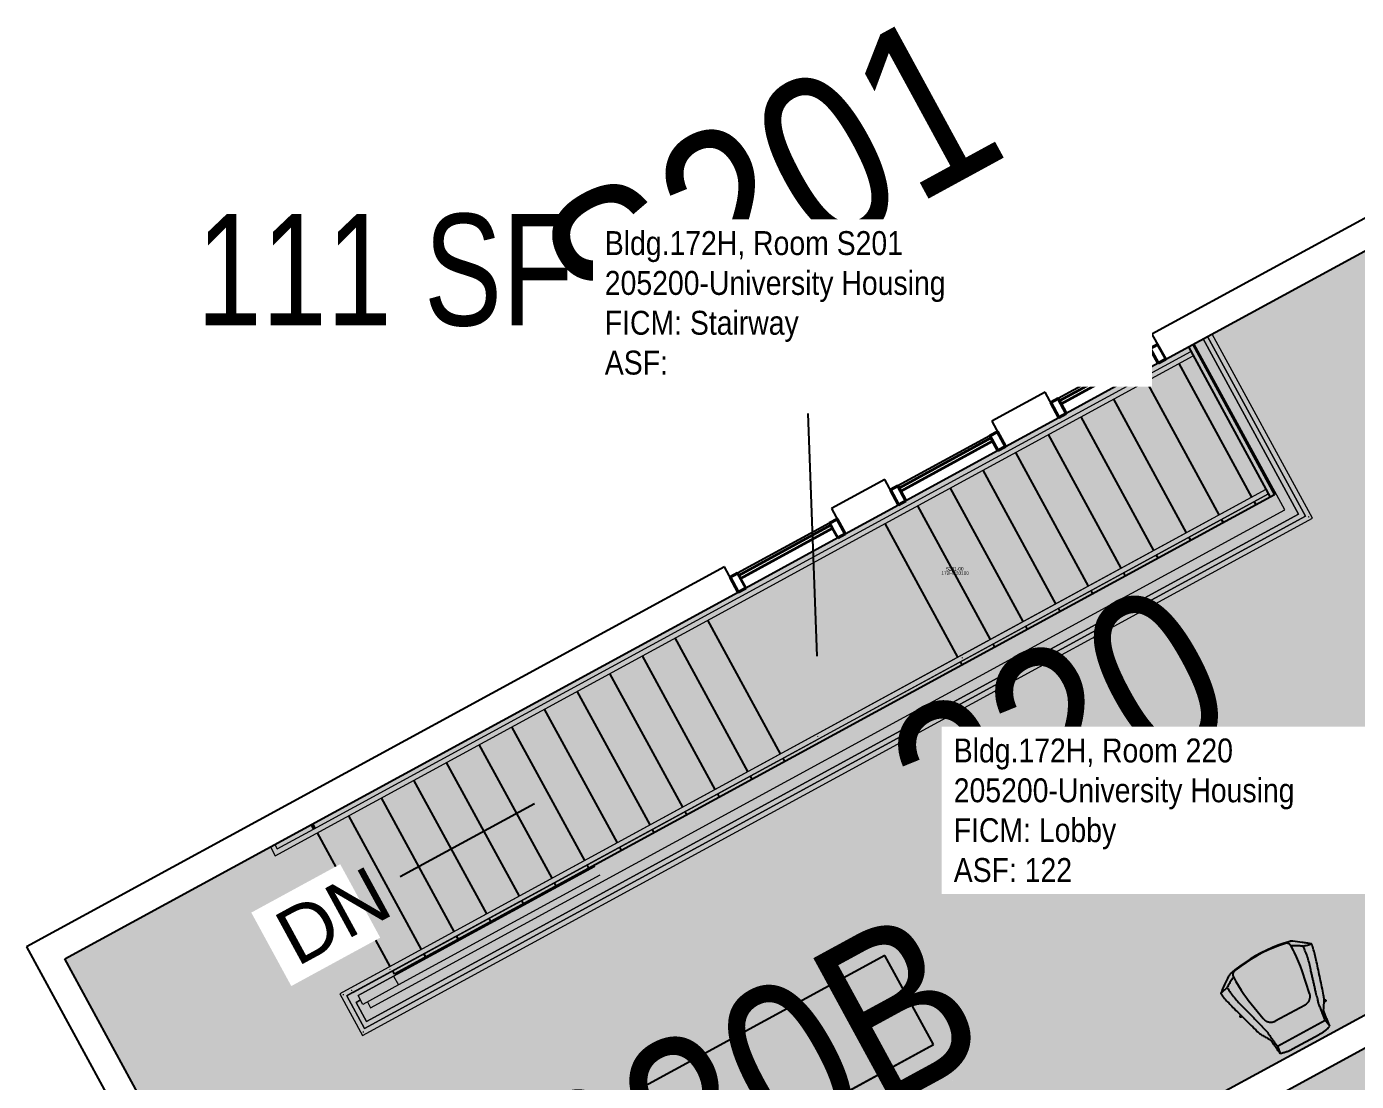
# Model space of a CAD drawing. Header units: inches. Extents: x 69230737 to 69232197, y 27661778 to 27663538.
# Drawn here: x 69230898.8 to 69231292.3, y 27663225.6 to 27663537.6 of the extents above; entities that cross this region are included whole.
import ezdxf
from ezdxf import colors
from ezdxf.entities.mleader import LeaderData, LeaderLine
from ezdxf.enums import TextEntityAlignment as Align
from ezdxf.math import Vec2, Vec3

# ---------------------------------------------------------------- set-up
doc = ezdxf.new("R2010")
doc.units = ezdxf.units.IN
doc.header["$LTSCALE"] = 100
doc.header["$MEASUREMENT"] = 0
for name, color, linetype in [('A-FLOR', 3, 'CONTINUOUS'), ('A-GLAZ', 1, 'CONTINUOUS'), ('A-IDEN-RNUM', 7, 'CONTINUOUS'), ('A-IDEN-SNUM', 4, 'CONTINUOUS'), ('A-IDEN-TEXT', 4, 'CONTINUOUS'), ('A-IDEN-VNUM', 4, 'CONTINUOUS'), ('A-WALL', 5, 'CONTINUOUS'), ('AREA-TEXT', 3, 'CONTINUOUS'), ('I-FURN', 2, 'CONTINUOUS'), ('Rooms-Category-Color', 7, 'CONTINUOUS'), ('Rooms-College-Color', 7, 'CONTINUOUS'), ('Rooms-Department-Color', 7, 'CONTINUOUS'), ('Rooms-Division-Color', 7, 'CONTINUOUS'), ('Rooms-Information', 7, 'CONTINUOUS')]:
    doc.layers.add(name, color=color, linetype=linetype)
doc.styles.add('Arial', font='arial.ttf')
doc.styles.add('CP_AREA', font='arial.ttf', dxfattribs={"height": 15})
doc.styles.add('CP_ROOMSNUMBER', font='arial.ttf', dxfattribs={"height": 1})
doc.styles.add('CP_ROOMVNUMBER', font='arial.ttf', dxfattribs={"width": 0.85, "height": 0.075})
doc.styles.get("Standard").update_dxf_attribs({"font": 'arial.ttf'})

# ---------------------------------------------------------------- blocks, each defined once
blk = doc.blocks.new('Furnitre-HighTower_Happy_5StarSwivel - Lounge-1450194-Dependent - LEVEL 2A')
at = {"layer": 'I-FURN'}
for p, q in [((-8.38, 14.4), (-8.06, 12.16)), ((-8.06, 12.16), (-8.11, 11.84)), ((8.06, 12.16), (-8.06, 12.16)), ((4.49, 15.01), (-4.49, 15.01)), ((8.06, 12.16), (8.38, 14.4)), ((8.11, 11.84), (8.06, 12.16)), ((5.03, 5.31), (-5.03, 5.31)), ((-7.82, 2.99), (-9.07, -3.95)), ((9.07, -3.95), (7.82, 2.99)), ((-9.66, -10.49), (-9.66, -12.07)), ((9.66, -12.07), (9.66, -10.49)), ((-9.66, -12.07), (-9.66, -12.12)), ((9.66, -12.12), (9.66, -12.07))]:
    blk.add_line(p, q, dxfattribs=at)
at = {"layer": 'I-FURN', "flags": 128}
for points in [[(-5.03, 5.31), (-5.15, 5.31), (-5.26, 5.31), (-5.37, 5.29), (-5.48, 5.28), (-5.59, 5.26), (-5.7, 5.23), (-5.81, 5.2), (-5.92, 5.17), (-6.03, 5.13), (-6.13, 5.09), (-6.24, 5.05), (-6.34, 5), (-6.44, 4.94), (-6.53, 4.88), (-6.63, 4.82), (-6.72, 4.76), (-6.81, 4.69), (-6.9, 4.61), (-6.98, 4.54), (-7.06, 4.46), (-7.14, 4.38), (-7.21, 4.29), (-7.28, 4.2), (-7.35, 4.11), (-7.41, 4.02), (-7.47, 3.92), (-7.53, 3.82), (-7.58, 3.72), (-7.62, 3.62), (-7.67, 3.51), (-7.71, 3.41), (-7.74, 3.3), (-7.77, 3.19), (-7.8, 3.08), (-7.82, 2.99)], [(7.82, 2.99), (7.79, 3.1), (7.77, 3.21), (7.73, 3.32), (7.7, 3.43), (7.66, 3.53), (7.62, 3.64), (7.57, 3.74), (7.52, 3.84), (7.46, 3.94), (7.4, 4.03), (7.34, 4.13), (7.27, 4.22), (7.2, 4.31), (7.12, 4.39), (7.05, 4.47), (6.96, 4.55), (6.88, 4.63), (6.79, 4.7), (6.7, 4.77), (6.61, 4.83), (6.52, 4.89), (6.42, 4.95), (6.32, 5.01), (6.22, 5.05), (6.11, 5.1), (6.01, 5.14), (5.9, 5.18), (5.79, 5.21), (5.68, 5.24), (5.57, 5.26), (5.46, 5.28), (5.35, 5.3), (5.24, 5.31), (5.12, 5.31), (5.03, 5.31)], [(-9.07, -3.95), (-9.3, -5.4), (-9.48, -6.87), (-9.59, -8.33), (-9.65, -9.8), (-9.66, -10.49)], [(9.66, -10.49), (9.63, -9.02), (9.54, -7.55), (9.39, -6.09), (9.19, -4.63), (9.07, -3.95)], [(-10.1, -13.28), (-8.29, -13.64), (-6.46, -13.94), (-4.63, -14.16), (-2.78, -14.31), (-0.93, -14.38), (0.92, -14.38), (2.77, -14.31), (4.61, -14.16), (6.45, -13.94), (8.28, -13.65), (10.09, -13.28), (10.1, -13.28)], [(-9.66, -12.12), (-9.66, -12.17), (-9.65, -12.23), (-9.65, -12.28), (-9.64, -12.33), (-9.63, -12.39), (-9.62, -12.44), (-9.61, -12.49), (-9.59, -12.54), (-9.57, -12.59), (-9.55, -12.64), (-9.53, -12.69), (-9.51, -12.73), (-9.48, -12.78), (-9.45, -12.83), (-9.43, -12.87), (-9.39, -12.91), (-9.36, -12.96), (-9.33, -13), (-9.29, -13.04), (-9.25, -13.07), (-9.22, -13.11), (-9.18, -13.14), (-9.13, -13.18), (-9.09, -13.21), (-9.05, -13.24), (-9, -13.27), (-8.96, -13.29), (-8.91, -13.32), (-8.86, -13.34), (-8.81, -13.36), (-8.76, -13.38), (-8.71, -13.39), (-8.66, -13.41), (-8.61, -13.42), (-8.57, -13.43)], [(-8.57, -13.43), (-6.74, -13.73), (-4.9, -13.96), (-3.05, -14.12), (-1.2, -14.21), (0.66, -14.22), (2.51, -14.16), (4.36, -14.02), (6.21, -13.81), (8.04, -13.52), (8.57, -13.43)], [(8.57, -13.43), (8.63, -13.41), (8.68, -13.4), (8.73, -13.39), (8.78, -13.37), (8.83, -13.35), (8.88, -13.33), (8.93, -13.31), (8.97, -13.28), (9.02, -13.26), (9.06, -13.23), (9.11, -13.2), (9.15, -13.17), (9.19, -13.13), (9.23, -13.1), (9.27, -13.06), (9.31, -13.02), (9.34, -12.98), (9.37, -12.94), (9.41, -12.9), (9.44, -12.85), (9.46, -12.81), (9.49, -12.76), (9.52, -12.72), (9.54, -12.67), (9.56, -12.62), (9.58, -12.57), (9.6, -12.52), (9.61, -12.47), (9.62, -12.42), (9.63, -12.37), (9.64, -12.31), (9.65, -12.26), (9.65, -12.21), (9.66, -12.15), (9.66, -12.12)]]:
    blk.add_lwpolyline(points, dxfattribs=at)
at = {"layer": 'I-FURN'}
for centre, start, end in [((-10.79, 7.09), 85.08, 202.92), ((13.34, -0.75), 271.62, 88.38)]:
    blk.add_arc(centre, 0.112, start, end, dxfattribs=at)
for points in [[(-8.38, 14.4), (-8.43, 14.04), (-8.52, 13.32), (-8.65, 12.21), (-8.78, 11.07), (-8.86, 10.28), (-8.9, 9.88)], [(-4.49, 15.01), (-4.82, 15.01), (-5.48, 14.99), (-6.46, 14.87), (-7.44, 14.68), (-8.07, 14.5), (-8.38, 14.4)], [(8.38, 14.4), (8.07, 14.5), (7.44, 14.68), (6.46, 14.87), (5.48, 14.99), (4.82, 15.01), (4.49, 15.01)], [(8.9, 9.88), (8.86, 10.28), (8.78, 11.07), (8.65, 12.21), (8.52, 13.32), (8.43, 14.04), (8.38, 14.4)], [(-9.5, 8.63), (-9.61, 8.47), (-9.82, 8.14), (-10.15, 7.62), (-10.37, 7.26), (-10.47, 7.08)], [(10.47, 7.08), (10.37, 7.26), (10.15, 7.62), (9.82, 8.14), (9.61, 8.47), (9.5, 8.63)], [(-11.18, 5.47), (-11.43, 4.67), (-11.92, 3.06), (-12.65, 0.64), (-13.38, -1.79), (-13.86, -3.42), (-14.1, -4.23)], [(-10.86, 6.32), (-10.92, 6.18), (-11.04, 5.9), (-11.14, 5.61), (-11.18, 5.47)], [(-10.68, 6.7), (-10.76, 6.77), (-10.85, 6.83), (-10.93, 6.9)], [(-10.47, 7.08), (-10.54, 6.96), (-10.68, 6.71), (-10.8, 6.45), (-10.86, 6.32)], [(-10.62, 6.81), (-10.7, 6.88), (-10.78, 6.94), (-10.86, 7)], [(-10.73, 7.18), (-10.65, 7.13), (-10.58, 7.08), (-10.5, 7.03)], [(-10.66, 7.28), (-10.58, 7.23), (-10.51, 7.18), (-10.44, 7.13)], [(-9.16, 5.39), (-9.21, 5.11), (-9.32, 4.54), (-9.46, 3.97), (-9.54, 3.69)], [(-8.7, 6.89), (-8.74, 6.75), (-8.84, 6.46), (-9.01, 5.95), (-9.12, 5.58), (-9.16, 5.39)], [(-8.61, 7.33), (-8.61, 7.27), (-8.63, 7.13), (-8.67, 6.98), (-8.7, 6.89)], [(8.7, 6.89), (8.67, 6.97), (8.63, 7.13), (8.61, 7.27), (8.61, 7.33)], [(9.16, 5.39), (9.12, 5.58), (9.01, 5.95), (8.84, 6.46), (8.74, 6.75), (8.7, 6.89)], [(9.54, 3.69), (9.46, 3.97), (9.32, 4.54), (9.21, 5.11), (9.16, 5.39)], [(10.86, 6.32), (10.8, 6.45), (10.68, 6.71), (10.54, 6.96), (10.47, 7.08)], [(11.18, 5.47), (11.14, 5.61), (11.04, 5.9), (10.92, 6.18), (10.86, 6.32)], [(14.1, -4.23), (13.86, -3.42), (13.38, -1.79), (12.65, 0.64), (11.92, 3.06), (11.43, 4.67), (11.18, 5.47)], [(-11.44, -2.95), (-11.63, -3.54), (-11.97, -4.73), (-12.36, -6.53), (-12.64, -8.36), (-12.74, -9.59), (-12.78, -10.2)], [(12.78, -10.2), (12.74, -9.59), (12.64, -8.36), (12.36, -6.53), (11.97, -4.73), (11.63, -3.54), (11.44, -2.95)], [(12.99, -0.51), (13.11, -0.51), (13.23, -0.51), (13.34, -0.52)], [(13.03, -0.63), (13.13, -0.64), (13.24, -0.64), (13.34, -0.64)], [(13.34, -0.86), (13.26, -0.87), (13.18, -0.87), (13.1, -0.87)], [(13.34, -0.99), (13.28, -0.99), (13.21, -0.99), (13.14, -0.99)], [(-14.1, -4.23), (-14.27, -4.81), (-14.59, -5.97), (-15, -7.73), (-15.23, -8.91), (-15.34, -9.5)], [(15.34, -9.5), (15.23, -8.91), (15, -7.73), (14.59, -5.97), (14.27, -4.81), (14.1, -4.23)], [(-12.78, -10.2), (-13.21, -10.09), (-14.06, -9.88), (-14.91, -9.63), (-15.34, -9.5)], [(-15.34, -9.5), (-15.32, -9.52), (-15.29, -9.55), (-15.26, -9.57), (-15.24, -9.59)], [(-12.78, -10.2), (-12.59, -10.32), (-12.22, -10.56), (-11.84, -10.79), (-11.65, -10.91)], [(10.86, -12.92), (11.6, -12.41), (13.08, -11.34), (14.53, -10.19), (15.24, -9.59)], [(11.65, -10.91), (11.84, -10.79), (12.22, -10.56), (12.59, -10.32), (12.78, -10.2)], [(15.34, -9.5), (14.91, -9.63), (14.06, -9.88), (13.21, -10.09), (12.78, -10.2)], [(15.24, -9.59), (15.26, -9.57), (15.29, -9.55), (15.32, -9.52), (15.34, -9.5)], [(-10.86, -12.92), (-10.78, -12.97), (-10.61, -13.08), (-10.39, -13.18), (-10.27, -13.23)], [(-10.27, -13.23), (-10.2, -13.25), (-10.13, -13.27), (-10.06, -13.29)], [(10.06, -13.29), (10.13, -13.27), (10.2, -13.25), (10.27, -13.23)], [(10.27, -13.23), (10.39, -13.18), (10.61, -13.08), (10.78, -12.97), (10.86, -12.92)]]:
    blk.add_open_spline(points, degree=3, dxfattribs=at)
for points, knots in [([(-8.11, 11.84), (-8.16, 11.52), (-8.23, 11.02), (-8.32, 10.32), (-8.38, 9.87), (-8.42, 9.49), (-8.46, 9.12), (-8.51, 8.63), (-8.56, 8), (-8.6, 7.56), (-8.61, 7.33)], [-1, -1, -1, -1, -0.75, -0.625, -0.5, -0.4375, -0.375, -0.25, -0.125, 0, 0, 0, 0]), ([(8.61, 7.33), (8.6, 7.56), (8.56, 8), (8.51, 8.63), (8.46, 9.12), (8.42, 9.49), (8.38, 9.87), (8.32, 10.32), (8.23, 11.02), (8.16, 11.52), (8.11, 11.84)], [-1, -1, -1, -1, -0.875, -0.75, -0.625, -0.5625, -0.5, -0.375, -0.25, 0, 0, 0, 0]), ([(-8.9, 9.88), (-8.91, 9.72), (-9.02, 9.43), (-9.27, 8.99), (-9.42, 8.75), (-9.5, 8.63)], [0, 0, 0, 0, 0.5, 0.75, 1, 1, 1, 1]), ([(9.5, 8.63), (9.42, 8.75), (9.27, 8.99), (9.02, 9.43), (8.91, 9.72), (8.9, 9.88)], [0, 0, 0, 0, 0.25, 0.5, 1, 1, 1, 1]), ([(-10.93, 6.9), (-10.96, 6.92), (-10.99, 6.96), (-11.02, 7.03), (-11.03, 7.11), (-11.01, 7.19), (-10.96, 7.26), (-10.88, 7.31), (-10.77, 7.33), (-10.69, 7.3), (-10.66, 7.28)], [0, 0, 0, 0, 0.111111, 0.222222, 0.333333, 0.444444, 0.555556, 0.666667, 0.833333, 1, 1, 1, 1]), ([(-10.86, 7), (-10.87, 7.01), (-10.9, 7.04), (-10.9, 7.09), (-10.89, 7.14), (-10.87, 7.17), (-10.84, 7.19), (-10.8, 7.2), (-10.76, 7.2), (-10.74, 7.19), (-10.73, 7.18)], [-1, -1, -1, -1, -0.833333, -0.666667, -0.555556, -0.444444, -0.333333, -0.222222, -0.111111, 0, 0, 0, 0]), ([(-9.54, 3.69), (-9.66, 3.33), (-9.82, 2.78), (-10.03, 2.05), (-10.18, 1.49), (-10.33, 0.93), (-10.49, 0.38), (-10.66, -0.18), (-10.81, -0.73), (-10.96, -1.29), (-11.16, -2.04), (-11.33, -2.59), (-11.44, -2.95)], [-1, -1, -1, -1, -0.833333, -0.75, -0.666667, -0.583333, -0.5, -0.416667, -0.333333, -0.25, -0.166667, 0, 0, 0, 0]), ([(11.44, -2.95), (11.33, -2.59), (11.16, -2.04), (10.96, -1.29), (10.81, -0.73), (10.66, -0.18), (10.49, 0.38), (10.33, 0.93), (10.18, 1.49), (10.03, 2.05), (9.82, 2.78), (9.66, 3.33), (9.54, 3.69)], [-1, -1, -1, -1, -0.833333, -0.75, -0.666667, -0.583333, -0.5, -0.416667, -0.333333, -0.25, -0.166667, 0, 0, 0, 0]), ([(13.34, -0.52), (13.36, -0.52), (13.4, -0.52), (13.46, -0.55), (13.52, -0.6), (13.56, -0.67), (13.57, -0.73), (13.57, -0.75)], [0, 0, 0, 0, 0.142857, 0.285714, 0.571429, 0.785714, 1, 1, 1, 1]), ([(13.34, -0.64), (13.35, -0.64), (13.38, -0.65), (13.41, -0.67), (13.44, -0.7), (13.45, -0.74), (13.45, -0.75)], [-1, -1, -1, -1, -0.785714, -0.571429, -0.285714, 0, 0, 0, 0]), ([(13.57, -0.75), (13.57, -0.79), (13.56, -0.86), (13.5, -0.93), (13.42, -0.98), (13.37, -0.99), (13.34, -0.99)], [0, 0, 0, 0, 0.285714, 0.571429, 0.785714, 1, 1, 1, 1]), ([(13.45, -0.75), (13.45, -0.76), (13.44, -0.79), (13.42, -0.83), (13.4, -0.85), (13.36, -0.86), (13.35, -0.86), (13.34, -0.86)], [-1, -1, -1, -1, -0.785714, -0.571429, -0.285714, -0.142857, 0, 0, 0, 0]), ([(-15.24, -9.59), (-14.88, -9.89), (-14.17, -10.48), (-12.71, -11.61), (-11.6, -12.41), (-10.86, -12.92)], [0, 0, 0, 0, 0.25, 0.5, 1, 1, 1, 1]), ([(-11.65, -10.91), (-11.27, -11.14), (-10.59, -11.54), (-9.91, -11.93), (-9.62, -12.09)], [0, 0, 0, 0, 0.5, 0.8747281, 0.8747281, 0.8747281, 0.8747281]), ([(9.62, -12.09), (9.91, -11.93), (10.59, -11.54), (11.27, -11.14), (11.65, -10.91)], [0.1252719, 0.1252719, 0.1252719, 0.1252719, 0.5, 1, 1, 1, 1])]:
    blk.add_open_spline(points, degree=3, knots=knots, dxfattribs=at)
blk = doc.blocks.new('System Panel - Glazed-5395270-Dependent - LEVEL 2A')
at = {"layer": 'A-GLAZ', "lineweight": 35}
for p, q in [((15.5, 1.75), (-15.5, 1.75)), ((-15.5, 1.75), (-15.5, 0.75)), ((-15.5, 0.75), (15.5, 0.75)), ((15.5, 0.75), (15.5, 1.75))]:
    blk.add_line(p, q, dxfattribs=at)
blk = doc.blocks.new('Rectangular Mullion - Rectangular Mullion 1-3550883-Dependent - LEVEL 2A')
at = {"layer": 'A-GLAZ'}
for p, q in [((8.38, 1925.63), (8.38, 1894.63)), ((13.38, 1925.63), (13.38, 1894.63))]:
    blk.add_line(p, q, dxfattribs=at)
blk = doc.blocks.new('Rectangular Mullion - Rectangular Mullion 1-5395272-Dependent - LEVEL 2A')
at = {"layer": 'A-GLAZ', "lineweight": 40}
for p, q in [((-2.5, 2.5), (0, 2.5)), ((-2.5, -2.5), (-2.5, 2.5)), ((0, 2.5), (0, -2.5)), ((0, -2.5), (-2.5, -2.5))]:
    blk.add_line(p, q, dxfattribs=at)
blk = doc.blocks.new('Furniture-Workstation L ADMISS REC - Free Standing-2050833-Dependent - LEVEL 2A')
at = {"layer": 'I-FURN'}
for p, q in [((18, 1), (18, 55)), ((18, 55), (18, 1)), ((42, -29), (42, 55)), ((42, -29), (42, 55)), ((7, 17), (-13, 17)), ((-13, 17), (-13, 1)), ((7, 17), (-13, 17)), ((-13, 17), (-13, 1)), ((7, 17), (-13, 17)), ((-13, 17), (-13, 1)), ((7, 1), (7, 17)), ((7, 1), (7, 17)), ((7, 1), (7, 17)), ((18, 1), (-49, 1)), ((-49, 1), (-49, -29)), ((-49, 1), (-49, -29)), ((-49, 1), (-49, -29)), ((-13, 1), (-49, 1)), ((-13, 1), (7, 1)), ((-13, 1), (7, 1)), ((18, 1), (7, 1)), ((42, -29), (42, 1)), ((-49, -29), (42, -29)), ((-49, -29), (42, -29)), ((-49, -29), (42, -29))]:
    blk.add_line(p, q, dxfattribs=at)
blk = doc.blocks.new('Railing - Railing-2203609-Dependent - LEVEL 2A')
at = {"layer": 'A-FLOR', "lineweight": 5}
for p, q in [((14.88, 1832), (14.88, 1935.75)), ((16.38, 1832), (16.38, 1935.75)), ((14.88, 1783.25), (14.88, 1832)), ((16.38, 1783.25), (16.38, 1832)), ((14.88, 1640.25), (14.88, 1783.25)), ((16.38, 1640.25), (16.38, 1783.25)), ((14.88, 1628), (14.88, 1640.25)), ((16.38, 1626.5), (16.38, 1640.25)), ((13.38, 1628), (14.88, 1628)), ((13.38, 1626.5), (16.38, 1626.5))]:
    blk.add_line(p, q, dxfattribs=at)
blk = doc.blocks.new('Top Rail Type - Top Rail_Internal_-4542162-Dependent - LEVEL 2A')
at = {"layer": 'A-FLOR', "lineweight": 5}
for p, q in [((13.38, 1940.75), (72.38, 1940.75)), ((72.38, 1940.75), (72.38, 1626.75)), ((69.38, 1937.75), (13.38, 1937.75)), ((69.38, 1629.75), (69.38, 1937.75)), ((64.38, 1640.25), (64.38, 1708.08)), ((67.38, 1708.08), (67.38, 1640.25)), ((64.38, 1640.25), (67.38, 1640.25)), ((64.38, 1628.25), (64.38, 1640.25)), ((67.38, 1640.25), (67.38, 1628.25)), ((67.38, 1629.75), (69.38, 1629.75)), ((67.38, 1628.25), (64.38, 1628.25)), ((65.88, 1626.75), (65.88, 1628.25)), ((72.38, 1626.75), (65.88, 1626.75))]:
    blk.add_line(p, q, dxfattribs=at)
blk = doc.blocks.new('Top Rail Type - Top Rail_Internal_-V12-Dependent - LEVEL 2A')
at = {"layer": 'A-FLOR', "lineweight": 5}
for p, q in [((72.38, 1940.75), (13.38, 1940.75)), ((72.38, 1626.75), (72.38, 1940.75)), ((69.38, 1937.75), (13.38, 1937.75)), ((69.38, 1629.75), (69.38, 1937.75)), ((64.38, 1708.08), (64.38, 1640.25)), ((67.38, 1708.08), (67.38, 1640.25)), ((64.38, 1640.25), (64.38, 1628.25)), ((67.38, 1640.25), (67.38, 1628.25)), ((67.38, 1629.75), (69.38, 1629.75)), ((67.38, 1628.25), (64.38, 1628.25)), ((65.88, 1628.25), (65.88, 1626.75)), ((65.88, 1626.75), (72.38, 1626.75))]:
    blk.add_line(p, q, dxfattribs=at)
blk = doc.blocks.new('Handrail Type - Handrail_Internal_-4542180-Dependent - LEVEL 2A')
at = {"layer": 'A-FLOR', "lineweight": 5}
for p, q in [((75.38, 1943.75), (13.38, 1943.75)), ((75.38, 1623.75), (75.38, 1943.75)), ((13.38, 1942.25), (73.88, 1942.25)), ((73.88, 1942.25), (73.88, 1625.25)), ((61.38, 1935.75), (61.38, 1832.79)), ((62.88, 1832.79), (62.88, 1935.75)), ((61.38, 1832.79), (61.38, 1784.23)), ((62.88, 1784.23), (62.88, 1832.79)), ((61.38, 1784.04), (61.38, 1640.21)), ((62.88, 1640.21), (62.88, 1784.04)), ((61.38, 1640.21), (61.38, 1627.42)), ((62.88, 1627.42), (62.88, 1640.21)), ((61.38, 1627.27), (61.38, 1623.75)), ((62.88, 1625.25), (62.88, 1627.27)), ((73.88, 1625.25), (62.88, 1625.25)), ((61.38, 1623.75), (75.38, 1623.75))]:
    blk.add_line(p, q, dxfattribs=at)
for points, knots in [([(74.72, 1943.09), (74.71, 1943.08), (74.68, 1943.05), (74.63, 1943), (74.58, 1942.95), (74.55, 1942.92), (74.54, 1942.91)], [0.46086968, 0.46086968, 0.46086968, 0.46086968, 0.47916667, 0.5, 0.52083333, 0.53913032, 0.53913032, 0.53913032, 0.53913032]), ([(62.22, 1624.59), (62.21, 1624.58), (62.18, 1624.55), (62.13, 1624.5), (62.08, 1624.45), (62.05, 1624.42), (62.04, 1624.41)], [-0.53913032, -0.53913032, -0.53913032, -0.53913032, -0.52083333, -0.5, -0.47916667, -0.46086968, -0.46086968, -0.46086968, -0.46086968]), ([(74.72, 1624.41), (74.71, 1624.42), (74.68, 1624.45), (74.63, 1624.5), (74.58, 1624.55), (74.55, 1624.58), (74.54, 1624.59)], [0.46086968, 0.46086968, 0.46086968, 0.46086968, 0.47916667, 0.5, 0.52083333, 0.53913032, 0.53913032, 0.53913032, 0.53913032])]:
    blk.add_open_spline(points, degree=3, knots=knots, dxfattribs=at)
for points in [[(62.05, 1833), (62.08, 1833), (62.13, 1833), (62.18, 1833), (62.21, 1833)], [(62.05, 1784.25), (62.08, 1784.25), (62.13, 1784.25), (62.18, 1784.25), (62.21, 1784.25)], [(62.05, 1640.25), (62.08, 1640.25), (62.13, 1640.25), (62.18, 1640.25), (62.21, 1640.25)], [(62.05, 1627.25), (62.07, 1627.25), (62.13, 1627.25), (62.19, 1627.25), (62.21, 1627.25)]]:
    blk.add_open_spline(points, degree=3, dxfattribs=at)
blk = doc.blocks.new('Handrail Type - Handrail_Internal_-V13-Dependent - LEVEL 2A')
at = {"layer": 'A-FLOR', "lineweight": 5}
for p, q in [((75.38, 1943.75), (13.38, 1943.75)), ((75.38, 1623.75), (75.38, 1943.75)), ((73.88, 1942.25), (13.38, 1942.25)), ((73.88, 1625.25), (73.88, 1942.25)), ((61.38, 1935.75), (61.38, 1833)), ((62.88, 1935.75), (62.88, 1833)), ((61.38, 1833), (61.38, 1784.25)), ((62.88, 1833), (62.88, 1784.25)), ((61.38, 1784.25), (61.38, 1640.25)), ((62.88, 1784.25), (62.88, 1640.25)), ((61.38, 1640.25), (61.38, 1627.25)), ((62.88, 1640.25), (62.88, 1627.25)), ((61.38, 1627.25), (61.38, 1623.75)), ((62.88, 1627.25), (62.88, 1625.25)), ((62.88, 1625.25), (73.88, 1625.25)), ((61.38, 1623.75), (75.38, 1623.75))]:
    blk.add_line(p, q, dxfattribs=at)
blk = doc.blocks.new('Rectangular Mullion - Rectangular Mullion 1-5395273-Dependent - LEVEL 2A')
at = {"layer": 'A-GLAZ', "lineweight": 40}
for p, q in [((0, 2.5), (-2.5, 2.5)), ((-2.5, 2.5), (-2.5, -2.5)), ((0, -2.5), (0, 2.5)), ((-2.5, -2.5), (0, -2.5))]:
    blk.add_line(p, q, dxfattribs=at)

msp = doc.modelspace()

# ---------------------------------------------------------------- hatches: boundary and pattern name
at = {"layer": 'Rooms-Category-Color', "true_color": 0xadadad}
for points in [[(69230910.14, 27663261.8), (69230965.23, 27663160.64), (69231005.4, 27663086.87), (69231113.04, 27663145.49), (69231072.86, 27663219.26), (69231152.78, 27663262.78), (69231192.66, 27663189.56), (69231197.73, 27663191.61), (69231231.91, 27663128.84), (69231284.62, 27663157.55), (69231250.13, 27663220.86), (69231339.15, 27663269.34), (69231296.77, 27663347.17), (69231310.29, 27663354.54), (69231394.14, 27663400.2), (69231381.97, 27663422.54), (69231384.17, 27663423.74), (69231347.34, 27663491.36), (69231345.15, 27663490.16), (69231341.56, 27663496.75), (69231251.1, 27663447.49), (69231276.27, 27663401.27), (69231008.64, 27663255.52), (69230983.47, 27663301.74)], [(69231251.1, 27663447.49), (69231235.84, 27663439.18), (69231204.23, 27663421.96), (69231188.42, 27663413.35), (69231156.8, 27663396.14), (69231141, 27663387.53), (69231109.38, 27663370.31), (69231053.13, 27663339.68), (69230983.47, 27663301.74), (69231008.64, 27663255.52), (69231269.02, 27663397.32), (69231276.27, 27663401.27)]]:
    msp.add_hatch(color=253, dxfattribs=at).paths.add_polyline_path(points)
at = {"layer": 'Rooms-Category-Color', "true_color": 0xfa9ba3}
for points in [[(69231451.08, 27663178.67), (69231391.46, 27663288.15), (69231348.43, 27663264.72), (69231345.91, 27663263.34), (69231345.8, 27663263.28), (69231258.81, 27663215.91), (69231290.48, 27663157.75), (69231318.43, 27663106.43)], [(69231113.04, 27663145.49), (69231192.95, 27663189.01), (69231152.78, 27663262.78), (69231072.86, 27663219.26)]]:
    msp.add_hatch(color=241, dxfattribs=at).paths.add_polyline_path(points)
at = {"layer": 'Rooms-College-Color', "true_color": 0xadadad}
for points in [[(69230910.14, 27663261.8), (69230965.23, 27663160.64), (69231005.4, 27663086.87), (69231113.04, 27663145.49), (69231072.86, 27663219.26), (69231152.78, 27663262.78), (69231192.66, 27663189.56), (69231197.73, 27663191.61), (69231231.91, 27663128.84), (69231284.62, 27663157.55), (69231250.13, 27663220.86), (69231339.15, 27663269.34), (69231296.77, 27663347.17), (69231310.29, 27663354.54), (69231394.14, 27663400.2), (69231381.97, 27663422.54), (69231384.17, 27663423.74), (69231347.34, 27663491.36), (69231345.15, 27663490.16), (69231341.56, 27663496.75), (69231251.1, 27663447.49), (69231276.27, 27663401.27), (69231008.64, 27663255.52), (69230983.47, 27663301.74)], [(69231251.1, 27663447.49), (69231235.84, 27663439.18), (69231204.23, 27663421.96), (69231188.42, 27663413.35), (69231156.8, 27663396.14), (69231141, 27663387.53), (69231109.38, 27663370.31), (69231053.13, 27663339.68), (69230983.47, 27663301.74), (69231008.64, 27663255.52), (69231269.02, 27663397.32), (69231276.27, 27663401.27)]]:
    msp.add_hatch(color=253, dxfattribs=at).paths.add_polyline_path(points)
at = {"layer": 'Rooms-College-Color', "true_color": 0x80bc67}
for points in [[(69231451.08, 27663178.67), (69231391.46, 27663288.15), (69231348.43, 27663264.72), (69231345.91, 27663263.34), (69231345.8, 27663263.28), (69231258.81, 27663215.91), (69231290.48, 27663157.75), (69231318.43, 27663106.43)], [(69231113.04, 27663145.49), (69231192.95, 27663189.01), (69231152.78, 27663262.78), (69231072.86, 27663219.26)]]:
    msp.add_hatch(color=83, dxfattribs=at).paths.add_polyline_path(points)
at = {"layer": 'Rooms-Department-Color', "true_color": 0xacacac}
for points in [[(69230910.14, 27663261.8), (69230965.23, 27663160.64), (69231005.4, 27663086.87), (69231113.04, 27663145.49), (69231072.86, 27663219.26), (69231152.78, 27663262.78), (69231192.66, 27663189.56), (69231197.73, 27663191.61), (69231231.91, 27663128.84), (69231284.62, 27663157.55), (69231250.13, 27663220.86), (69231339.15, 27663269.34), (69231296.77, 27663347.17), (69231310.29, 27663354.54), (69231394.14, 27663400.2), (69231381.97, 27663422.54), (69231384.17, 27663423.74), (69231347.34, 27663491.36), (69231345.15, 27663490.16), (69231341.56, 27663496.75), (69231251.1, 27663447.49), (69231276.27, 27663401.27), (69231008.64, 27663255.52), (69230983.47, 27663301.74)], [(69231251.1, 27663447.49), (69231235.84, 27663439.18), (69231204.23, 27663421.96), (69231188.42, 27663413.35), (69231156.8, 27663396.14), (69231141, 27663387.53), (69231109.38, 27663370.31), (69231053.13, 27663339.68), (69230983.47, 27663301.74), (69231008.64, 27663255.52), (69231269.02, 27663397.32), (69231276.27, 27663401.27)]]:
    msp.add_hatch(color=253, dxfattribs=at).paths.add_polyline_path(points)
at = {"layer": 'Rooms-Department-Color', "true_color": 0x003fff}
for points in [[(69231451.08, 27663178.67), (69231391.46, 27663288.15), (69231348.43, 27663264.72), (69231345.91, 27663263.34), (69231345.8, 27663263.28), (69231258.81, 27663215.91), (69231290.48, 27663157.75), (69231318.43, 27663106.43)], [(69231113.04, 27663145.49), (69231192.95, 27663189.01), (69231152.78, 27663262.78), (69231072.86, 27663219.26)]]:
    msp.add_hatch(color=160, dxfattribs=at).paths.add_polyline_path(points)
at = {"layer": 'Rooms-Division-Color', "true_color": 0xadadad}
for points in [[(69230910.14, 27663261.8), (69230965.23, 27663160.64), (69231005.4, 27663086.87), (69231113.04, 27663145.49), (69231072.86, 27663219.26), (69231152.78, 27663262.78), (69231192.66, 27663189.56), (69231197.73, 27663191.61), (69231231.91, 27663128.84), (69231284.62, 27663157.55), (69231250.13, 27663220.86), (69231339.15, 27663269.34), (69231296.77, 27663347.17), (69231310.29, 27663354.54), (69231394.14, 27663400.2), (69231381.97, 27663422.54), (69231384.17, 27663423.74), (69231347.34, 27663491.36), (69231345.15, 27663490.16), (69231341.56, 27663496.75), (69231251.1, 27663447.49), (69231276.27, 27663401.27), (69231008.64, 27663255.52), (69230983.47, 27663301.74)], [(69231251.1, 27663447.49), (69231235.84, 27663439.18), (69231204.23, 27663421.96), (69231188.42, 27663413.35), (69231156.8, 27663396.14), (69231141, 27663387.53), (69231109.38, 27663370.31), (69231053.13, 27663339.68), (69230983.47, 27663301.74), (69231008.64, 27663255.52), (69231269.02, 27663397.32), (69231276.27, 27663401.27)]]:
    msp.add_hatch(color=253, dxfattribs=at).paths.add_polyline_path(points)
at = {"layer": 'Rooms-Division-Color', "true_color": 0x003fff}
for points in [[(69231451.08, 27663178.67), (69231391.46, 27663288.15), (69231348.43, 27663264.72), (69231345.91, 27663263.34), (69231345.8, 27663263.28), (69231258.81, 27663215.91), (69231290.48, 27663157.75), (69231318.43, 27663106.43)], [(69231113.04, 27663145.49), (69231192.95, 27663189.01), (69231152.78, 27663262.78), (69231072.86, 27663219.26)]]:
    msp.add_hatch(color=160, dxfattribs=at).paths.add_polyline_path(points)

# ---------------------------------------------------------------- linework, layer by layer
at = {"layer": 'A-FLOR', "lineweight": -3}
for p, q in [((69231242.54, 27663442.83), (69231266.75, 27663398.37)), ((69231243.86, 27663443.54), (69231268.07, 27663399.08)), ((69231261.33, 27663398.4), (69231239.8, 27663437.92)), ((69231261.33, 27663398.4), (69231239.8, 27663437.92)), ((69231251.67, 27663393.14), (69231230.14, 27663432.66)), ((69231251.67, 27663393.14), (69231230.14, 27663432.66)), ((69231242, 27663387.88), (69231220.48, 27663427.4)), ((69231242, 27663387.88), (69231220.48, 27663427.4)), ((69231232.34, 27663382.62), (69231210.82, 27663422.14)), ((69231232.34, 27663382.62), (69231210.82, 27663422.14)), ((69231222.68, 27663377.36), (69231201.16, 27663416.88)), ((69231222.68, 27663377.36), (69231201.16, 27663416.88)), ((69231213.02, 27663372.1), (69231191.5, 27663411.62)), ((69231213.02, 27663372.1), (69231191.5, 27663411.62)), ((69231203.36, 27663366.83), (69231181.84, 27663406.35)), ((69231203.36, 27663366.83), (69231181.84, 27663406.35)), ((69231193.7, 27663361.57), (69231172.18, 27663401.09)), ((69231193.7, 27663361.57), (69231172.18, 27663401.09)), ((69231268.07, 27663399.08), (69231007.68, 27663257.28)), ((69231262.58, 27663396.09), (69231262.04, 27663397.08)), ((69231262.58, 27663396.09), (69231262.04, 27663397.08)), ((69231184.04, 27663356.31), (69231162.52, 27663395.83)), ((69231184.04, 27663356.31), (69231162.52, 27663395.83)), ((69231174.38, 27663351.05), (69231152.86, 27663390.57)), ((69231174.38, 27663351.05), (69231152.86, 27663390.57)), ((69231252.92, 27663390.83), (69231252.38, 27663391.82)), ((69231252.92, 27663390.83), (69231252.38, 27663391.82)), ((69231243.26, 27663385.57), (69231242.72, 27663386.56)), ((69231243.26, 27663385.57), (69231242.72, 27663386.56)), ((69231233.6, 27663380.31), (69231233.06, 27663381.3)), ((69231233.6, 27663380.31), (69231233.06, 27663381.3)), ((69231223.94, 27663375.05), (69231223.4, 27663376.04)), ((69231223.94, 27663375.05), (69231223.4, 27663376.04)), ((69231214.28, 27663369.79), (69231213.74, 27663370.78)), ((69231214.28, 27663369.79), (69231213.74, 27663370.78)), ((69231204.62, 27663364.53), (69231204.08, 27663365.52)), ((69231204.62, 27663364.53), (69231204.08, 27663365.52)), ((69231121.91, 27663322.48), (69231100.39, 27663361.99)), ((69231121.91, 27663322.48), (69231100.39, 27663361.99)), ((69231194.96, 27663359.27), (69231194.42, 27663360.26)), ((69231194.96, 27663359.27), (69231194.42, 27663360.26)), ((69231112.25, 27663317.21), (69231090.73, 27663356.73)), ((69231112.25, 27663317.21), (69231090.73, 27663356.73)), ((69231185.3, 27663354.01), (69231184.76, 27663355)), ((69231185.3, 27663354.01), (69231184.76, 27663355)), ((69231102.59, 27663311.95), (69231081.07, 27663351.47)), ((69231102.59, 27663311.95), (69231081.07, 27663351.47)), ((69231175.64, 27663348.75), (69231175.1, 27663349.73)), ((69231175.64, 27663348.75), (69231175.1, 27663349.73)), ((69231092.93, 27663306.69), (69231071.41, 27663346.21)), ((69231092.93, 27663306.69), (69231071.41, 27663346.21)), ((69231083.27, 27663301.43), (69231061.75, 27663340.95)), ((69231083.27, 27663301.43), (69231061.75, 27663340.95)), ((69231073.61, 27663296.17), (69231052.09, 27663335.69)), ((69231073.61, 27663296.17), (69231052.09, 27663335.69)), ((69231063.95, 27663290.91), (69231042.42, 27663330.43)), ((69231063.95, 27663290.91), (69231042.42, 27663330.43)), ((69231054.29, 27663285.65), (69231032.76, 27663325.17)), ((69231054.29, 27663285.65), (69231032.76, 27663325.17)), ((69231044.63, 27663280.39), (69231023.1, 27663319.91)), ((69231044.63, 27663280.39), (69231023.1, 27663319.91)), ((69231123.16, 27663320.17), (69231122.63, 27663321.16)), ((69231123.16, 27663320.17), (69231122.63, 27663321.16)), ((69231034.97, 27663275.13), (69231013.44, 27663314.65)), ((69231034.97, 27663275.13), (69231013.44, 27663314.65)), ((69231113.5, 27663314.91), (69231112.97, 27663315.9)), ((69231113.5, 27663314.91), (69231112.97, 27663315.9)), ((69231103.84, 27663309.65), (69231103.31, 27663310.64)), ((69231103.84, 27663309.65), (69231103.31, 27663310.64)), ((69231025.31, 27663269.87), (69231003.78, 27663309.39)), ((69231025.31, 27663269.87), (69231003.78, 27663309.39)), ((69231015.65, 27663264.6), (69230994.12, 27663304.12)), ((69231015.65, 27663264.6), (69230994.12, 27663304.12)), ((69231094.18, 27663304.39), (69231093.65, 27663305.38)), ((69231094.18, 27663304.39), (69231093.65, 27663305.38)), ((69230983.03, 27663301.5), (69230983.75, 27663300.18)), ((69230984.18, 27663300.42), (69230983.47, 27663301.74)), ((69231006.42, 27663259.58), (69230984.9, 27663299.1)), ((69231084.52, 27663299.13), (69231083.99, 27663300.11)), ((69231084.52, 27663299.13), (69231083.99, 27663300.11)), ((69231074.86, 27663293.87), (69231074.32, 27663294.85)), ((69231074.86, 27663293.87), (69231074.32, 27663294.85)), ((69231065.2, 27663288.6), (69231064.66, 27663289.59)), ((69231065.2, 27663288.6), (69231064.66, 27663289.59)), ((69231055.54, 27663283.34), (69231055, 27663284.33)), ((69231055.54, 27663283.34), (69231055, 27663284.33)), ((69231045.88, 27663278.08), (69231045.34, 27663279.07)), ((69231045.88, 27663278.08), (69231045.34, 27663279.07)), ((69231036.22, 27663272.82), (69231035.68, 27663273.81)), ((69231036.22, 27663272.82), (69231035.68, 27663273.81)), ((69231026.56, 27663267.56), (69231026.02, 27663268.55)), ((69231026.56, 27663267.56), (69231026.02, 27663268.55)), ((69231016.9, 27663262.3), (69231016.36, 27663263.29)), ((69231016.9, 27663262.3), (69231016.36, 27663263.29)), ((69231007.68, 27663257.28), (69231007.14, 27663258.27))]:
    msp.add_line(p, q, dxfattribs=at)
at = {"layer": 'A-IDEN-VNUM'}
msp.add_lwpolyline([(69231129.94, 27663423.13), (69231132.6, 27663351.33)], dxfattribs=at)
at = {"layer": 'A-WALL', "lineweight": -3}
for p, q in [((69231346.6, 27663509.18), (69231231.78, 27663446.64)), ((69231235.84, 27663439.18), (69231341.56, 27663496.75)), ((69231231.78, 27663446.64), (69231235.84, 27663439.18)), ((69231200.16, 27663429.43), (69231184.35, 27663420.82)), ((69231204.23, 27663421.96), (69231200.16, 27663429.43)), ((69231184.35, 27663420.82), (69231188.42, 27663413.35)), ((69231188.42, 27663413.35), (69231204.23, 27663421.96)), ((69231152.74, 27663403.6), (69231136.93, 27663394.99)), ((69231156.8, 27663396.14), (69231152.74, 27663403.6)), ((69231136.93, 27663394.99), (69231141, 27663387.53)), ((69231141, 27663387.53), (69231156.8, 27663396.14)), ((69231105.32, 27663377.77), (69230898.83, 27663265.32)), ((69231109.38, 27663370.31), (69231105.32, 27663377.77)), ((69230910.14, 27663261.8), (69231109.38, 27663370.31)), ((69231258.81, 27663215.91), (69231391.46, 27663288.15)), ((69231339.15, 27663269.34), (69231250.13, 27663220.86)), ((69231005.4, 27663086.87), (69230910.14, 27663261.8))]:
    msp.add_line(p, q, dxfattribs=at)

# ---------------------------------------------------------------- block references
at = {"layer": 'A-FLOR', "lineweight": -3, "rotation": 298.572355619278}
for name in ['Handrail Type - Handrail_Internal_-4542180-Dependent - LEVEL 2A', 'Handrail Type - Handrail_Internal_-V13-Dependent - LEVEL 2A', 'Top Rail Type - Top Rail_Internal_-4542162-Dependent - LEVEL 2A', 'Top Rail Type - Top Rail_Internal_-V12-Dependent - LEVEL 2A', 'Railing - Railing-2203609-Dependent - LEVEL 2A']:
    msp.add_blockref(name, (69229536.14, 27662528.77), dxfattribs=at)
at = {"layer": 'A-GLAZ', "lineweight": -3}
for name, p, rotation in [('Rectangular Mullion - Rectangular Mullion 1-3550883-Dependent - LEVEL 2A', (69229536.14, 27662528.77), 298.572355619278), ('System Panel - Glazed-5395270-Dependent - LEVEL 2A', (69231218.84, 27663432.77), 28.57235561927805), ('Rectangular Mullion - Rectangular Mullion 1-5395273-Dependent - LEVEL 2A', (69231203.03, 27663424.16), 208.5723556192779), ('Rectangular Mullion - Rectangular Mullion 1-3550883-Dependent - LEVEL 2A', (69229488.71, 27662502.94), 298.572355619278), ('System Panel - Glazed-5395270-Dependent - LEVEL 2A', (69231171.42, 27663406.94), 28.57235561927805), ('Rectangular Mullion - Rectangular Mullion 1-5395273-Dependent - LEVEL 2A', (69231155.61, 27663398.33), 208.5723556192779), ('Rectangular Mullion - Rectangular Mullion 1-3550883-Dependent - LEVEL 2A', (69229441.29, 27662477.12), 298.572355619278), ('System Panel - Glazed-5395270-Dependent - LEVEL 2A', (69231123.99, 27663381.11), 28.57235561927805), ('Rectangular Mullion - Rectangular Mullion 1-5395273-Dependent - LEVEL 2A', (69231108.19, 27663372.5), 208.5723556192779)]:
    msp.add_blockref(name, p, dxfattribs=dict(at, rotation=rotation))
at = {"layer": 'A-GLAZ', "lineweight": -3, "extrusion": (0, 0, -1), "rotation": 151.427644380722}
for p in [(-69231234.65, 27663441.38), (-69231187.22, 27663415.55), (-69231139.8, 27663389.72)]:
    msp.add_blockref('Rectangular Mullion - Rectangular Mullion 1-5395272-Dependent - LEVEL 2A', p, dxfattribs=at)
at = {"layer": 'I-FURN', "lineweight": -3}
for name, p, rotation in [('Furnitre-HighTower_Happy_5StarSwivel - Lounge-1450194-Dependent - LEVEL 2A', (69231270.13, 27663250.49), 208.5723556192777), ('Furniture-Workstation L ADMISS REC - Free Standing-2050833-Dependent - LEVEL 2A', (69231123.62, 27663213.88), 208.5723556192779)]:
    msp.add_blockref(name, p, dxfattribs=dict(at, rotation=rotation))

# ---------------------------------------------------------------- texts
at = {"layer": 'A-IDEN-RNUM', "lineweight": -3, "style": 'CP_ROOMSNUMBER'}
for s, p in [('S201-00', (69231173.38, 27663377.19)), ('0220-00', (69231175.75, 27663302.61))]:
    msp.add_text(s, height=1, dxfattribs=at).set_placement(p, align=Align.MIDDLE_CENTER)
at = {"layer": 'A-IDEN-SNUM', "lineweight": -3, "style": 'CP_ROOMSNUMBER'}
for s, p in [('172HS20100', (69231173.55, 27663375.91)), ('172H022000', (69231175.75, 27663302.61))]:
    msp.add_text(s, height=1, dxfattribs=at).set_placement(p, align=Align.MIDDLE_CENTER)
at = {"layer": 'A-IDEN-VNUM', "lineweight": -3, "style": 'CP_ROOMVNUMBER', "width": 0.85}
for s, p in [('S201', (69231118.33, 27663489.11)), ('220', (69231204.35, 27663329.64)), ('220B', (69231113.35, 27663223.9))]:
    msp.add_text(s, height=49.5, rotation=28.5724, dxfattribs=at).set_placement(p, align=Align.MIDDLE_CENTER)
at = {"layer": 'AREA-TEXT', "lineweight": -3, "style": 'CP_AREA', "width": 0.75}
msp.add_text('111 SF', height=33, dxfattribs=at).set_placement((69231004.87, 27663465.68), align=Align.MIDDLE_CENTER)

# ---------------------------------------------------------------- leaders
at = {"layer": 'A-IDEN-TEXT', "lineweight": -3}
ml = msp.add_multileader_mtext('Standard', dxfattribs=at)
ml.set_content('')
ml.set_leader_properties(color=256, linetype='ByLayer', lineweight=-1)
ml.build(insert=Vec2(0, 0))
ml.multileader.update_dxf_attribs({"has_dogleg": 0, "text_right_attachment_type": 6, "dogleg_length": 0.36, "arrow_head_size": 10})
ctx = ml.context
ctx.base_point, ctx.char_height, ctx.arrow_head_size, ctx.landing_gap_size, ctx.plane_origin, ctx.plane_x_axis, ctx.plane_y_axis = Vec3(69231009.39, 27663286.08), 0.18, 10, 0.09, Vec3(69231057.88, 27663312.49), Vec3(0.878214, 0.478268), Vec3(-0.478268, 0.878214)
ctx.right_attachment = 6
notes = []
notes.append((ctx, [(0, (1, 1, 0), (69231009.7, 27663286.25), (-0.878214, -0.478268), 0.36, [(0, [(69231057.88, 27663312.49)], 0, [])])]))
ctx.mtext, ml.multileader.dxf.content_type = None, 0
for ctx, leaders in notes:
    for number, flags, end, landing, length, lines in leaders:
        leader = LeaderData()
        leader.index, (leader.has_last_leader_line, leader.has_dogleg_vector, leader.attachment_direction) = number, flags
        leader.last_leader_point, leader.dogleg_vector, leader.dogleg_length = Vec3(end), Vec3(landing), length
        for number, points, colour, breaks in lines:
            line = LeaderLine()
            line.index, line.vertices, line.color, line.breaks = number, Vec3.list(points), colors.encode_raw_color(colour), breaks
            leader.lines.append(line)
        ctx.leaders.append(leader)

# ---------------------------------------------------------------- next in the draw order: texts
at = {"layer": 'A-IDEN-TEXT', "lineweight": -3, "insert": (69230970.9, 27663273.84), "char_height": 16.5, "width": 21.6986, "attachment_point": 1, "rotation": 28.5724, "line_spacing_factor": 0.941778, "style": 'Arial', "bg_fill": 3, "box_fill_scale": 1.25, "bg_fill_color": 256, "bg_fill_true_color": 13158600, "bg_fill_transparency": 0}
msp.add_mtext('DN', dxfattribs=at)
at = {"layer": 'Rooms-Information', "char_height": 7.0714, "width": 158.4, "attachment_point": 7, "style": 'CP_ROOMVNUMBER', "bg_fill": 3, "box_fill_scale": 1.5, "bg_fill_color": 256, "bg_fill_true_color": 13158600, "bg_fill_transparency": 0}
for s, insert in [('Bldg.172H, Room S201^M^J205200-University Housing^M^JFICM: Stairway^M^JASF: ', (69231069.89, 27663434.55)), ('Bldg.172H, Room 220^M^J205200-University Housing^M^JFICM: Lobby^M^JASF: 122', (69231173.13, 27663284.45))]:
    msp.add_mtext(s, dxfattribs=dict(at, insert=insert))

# ---------------------------------------------------------------- next in the draw order: linework, layer by layer
at = {"layer": 'A-WALL', "lineweight": -3}
msp.add_line((69230898.83, 27663265.32), (69231693.72, 27661805.7), dxfattribs=at)

doc.saveas('drawing.dxf')
